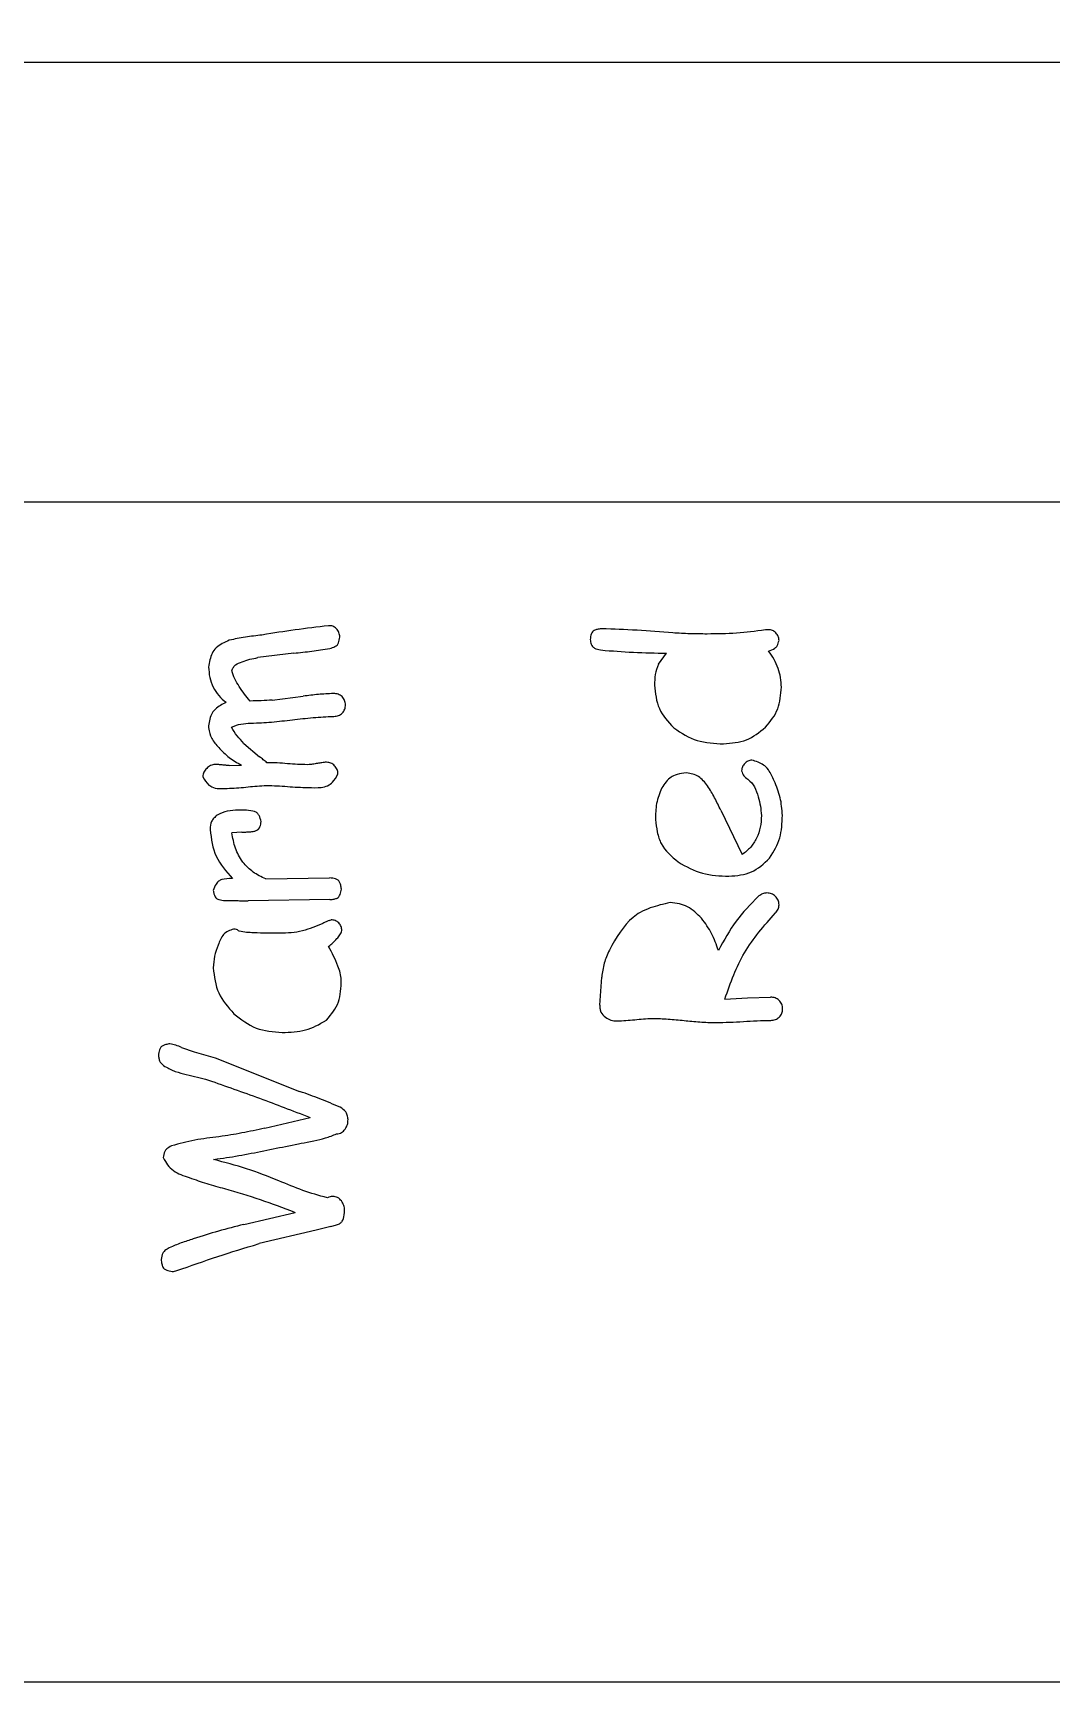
# Model space of a CAD drawing. Header units: millimetres. Extents: x -101.5 to -6.8, y -32 to 36.7.
# Drawn here: x -54.16 to -30.49, y -32 to 6.35 of the extents above; entities that cross this region are included whole.
import ezdxf

# ---------------------------------------------------------------- set-up
doc = ezdxf.new("R2010")
doc.units = ezdxf.units.MM
doc.layers.get('0').update_dxf_attribs({"linetype": 'CONTINUOUS'})

msp = doc.modelspace()

# ---------------------------------------------------------------- linework, layer by layer
for p, q in [((-48.099, -8.07), (-48.937, -8.174)), ((-39.617, -8.329), (-39.432, -8.073)), ((-48.601, -9.163), (-47.88, -9.071)), ((-49.258, -10.168), (-48.896, -10.482)), ((-49.6, -10.682), (-49.316, -10.672)), ((-38.172, -11.725), (-37.674, -12.755)), ((-49.31, -12.237), (-49.538, -12.248)), ((-48.751, -13.322), (-47.268, -13.296)), ((-47.261, -13.802), (-49.161, -13.829)), ((-47.279, -14.29), (-47.233, -14.273)), ((-40.986, -16.256), (-40.94, -15.603)), ((-38.078, -16.114), (-37.548, -16.088)), ((-37.548, -16.088), (-37.015, -16.07)), ((-50.707, -17.239), (-50.414, -17.343)), ((-50.414, -17.343), (-49.93, -17.485)), ((-49.93, -17.485), (-47.965, -18.262)), ((-48.776, -19.12), (-47.715, -18.873)), ((-49.261, -21.357), (-48.069, -21.078)), ((-47.239, -21.402), (-47.581, -21.491)), ((-47.581, -21.491), (-48.903, -21.804))]:
    msp.add_line(p, q)
for points in [[(-6.826, 36.689), (-6.826, -32), (-87, -32, -0.414214), (-101.5, -17.5), (-101.5, 22.189, -0.414214), (-87, 36.689)], [(-6.826, -32), (-86.5, -32, -0.414214), (-101.5, -17), (-101.5, 21.689, -0.414214), (-86.5, 36.689), (-6.826, 36.689)], [(-83.87, 1.168), (-83.87, -0.051, 0.414214), (-79.37, -4.551), (-13.276, -4.551, 0.414214), (-8.776, -0.051), (-8.776, 1.168, 0.414214), (-13.276, 5.668), (-79.37, 5.668, 0.414214)]]:
    msp.add_lwpolyline(points, format="xyb", close=True)
for points, knots in [([(-48.841, -7.648), (-48.969, -7.663), (-49.096, -7.679), (-49.369, -7.721), (-49.465, -7.741), (-49.6, -7.769)], [-0.0770143, -0.0770143, -0.0770143, -0.0770143, -0.04129612, -0.04129612, 0, 0, 0, 0]), ([(-47.294, -7.431), (-47.552, -7.463), (-47.811, -7.495), (-48.341, -7.568), (-48.547, -7.601), (-48.841, -7.648)], [-0.174164, -0.174164, -0.174164, -0.174164, -0.0894692, -0.0894692, 0, 0, 0, 0]), ([(-47.109, -7.502), (-47.135, -7.479), (-47.162, -7.456), (-47.223, -7.432), (-47.258, -7.432), (-47.294, -7.431)], [-0.02130695, -0.02130695, -0.02130695, -0.02130695, -0.01065394, -0.01065394, 0, 0, 0, 0]), ([(-47.03, -7.698), (-47.033, -7.662), (-47.037, -7.625), (-47.063, -7.559), (-47.085, -7.531), (-47.109, -7.502)], [-0.02259013, -0.02259013, -0.02259013, -0.02259013, -0.01129692, -0.01129692, 0, 0, 0, 0]), ([(-40.95, -7.503), (-40.982, -7.507), (-41.014, -7.511), (-41.069, -7.524), (-41.092, -7.531), (-41.132, -7.552), (-41.144, -7.563), (-41.165, -7.588), (-41.175, -7.606), (-41.196, -7.663), (-41.203, -7.707), (-41.21, -7.752)], [-0.03532533, -0.03532533, -0.03532533, -0.03532533, -0.02976426, -0.02976426, -0.02517235, -0.02517235, -0.02074128, -0.02074128, -0.01337261, -0.01337261, 0, 0, 0, 0]), ([(-39.287, -7.598), (-39.564, -7.576), (-39.841, -7.555), (-40.422, -7.52), (-40.637, -7.513), (-40.95, -7.503)], [-0.1791373, -0.1791373, -0.1791373, -0.1791373, -0.0937238, -0.0937238, 0, 0, 0, 0]), ([(-38.491, -7.625), (-38.624, -7.624), (-38.757, -7.624), (-39.022, -7.615), (-39.155, -7.607), (-39.287, -7.598)], [-0.0796705, -0.0796705, -0.0796705, -0.0796705, -0.03983522, -0.03983522, 0, 0, 0, 0]), ([(-37.131, -7.53), (-37.389, -7.565), (-37.573, -7.59), (-38.036, -7.62), (-38.263, -7.622), (-38.491, -7.625)], [-0.1393099, -0.1393099, -0.1393099, -0.1393099, -0.0683404, -0.0683404, 0, 0, 0, 0]), ([(-37.068, -7.524), (-37.081, -7.524), (-37.089, -7.525), (-37.11, -7.527), (-37.12, -7.528), (-37.131, -7.53)], [-0.00632535, -0.00632535, -0.00632535, -0.00632535, -0.003128462, -0.003128462, 0, 0, 0, 0]), ([(-36.889, -7.598), (-36.916, -7.576), (-36.941, -7.554), (-37.001, -7.529), (-37.034, -7.527), (-37.068, -7.524)], [-0.02042531, -0.02042531, -0.02042531, -0.02042531, -0.01021097, -0.01021097, 0, 0, 0, 0]), ([(-36.817, -7.774), (-36.821, -7.74), (-36.824, -7.708), (-36.848, -7.65), (-36.869, -7.624), (-36.889, -7.598)], [-0.01975696, -0.01975696, -0.01975696, -0.01975696, -0.0098777, -0.0098777, 0, 0, 0, 0]), ([(-49.6, -7.769), (-49.71, -7.82), (-49.82, -7.871), (-49.946, -7.984), (-49.977, -8.026), (-50.044, -8.168), (-50.061, -8.281), (-50.079, -8.393)], [-0.08445047, -0.08445047, -0.08445047, -0.08445047, -0.05228475, -0.05228475, -0.03413741, -0.03413741, 0, 0, 0, 0]), ([(-48.099, -8.07), (-47.959, -8.056), (-47.819, -8.041), (-47.536, -8.004), (-47.42, -7.986), (-47.262, -7.961)], [-0.09485875, -0.09485875, -0.09485875, -0.09485875, -0.04817347, -0.04817347, 0, 0, 0, 0]), ([(-47.262, -7.961), (-47.22, -7.949), (-47.178, -7.936), (-47.125, -7.909), (-47.109, -7.898), (-47.083, -7.872), (-47.071, -7.856), (-47.044, -7.791), (-47.037, -7.744), (-47.03, -7.698)], [-0.06048524, -0.06048524, -0.06048524, -0.06048524, -0.03608068, -0.03608068, -0.02384891, -0.02384891, -0.01402025, -0.01402025, 0, 0, 0, 0]), ([(-41.21, -7.752), (-41.203, -7.79), (-41.195, -7.829), (-41.175, -7.88), (-41.166, -7.897), (-41.144, -7.924), (-41.13, -7.938), (-41.066, -7.973), (-41.017, -7.984), (-40.967, -7.996)], [-0.05986484, -0.05986484, -0.05986484, -0.05986484, -0.03690124, -0.03690124, -0.02483149, -0.02483149, -0.0151772, -0.0151772, 0, 0, 0, 0]), ([(-40.967, -7.996), (-40.677, -8.02), (-40.477, -8.036), (-39.945, -8.061), (-39.688, -8.067), (-39.432, -8.073)], [-0.1598275, -0.1598275, -0.1598275, -0.1598275, -0.0768931, -0.0768931, 0, 0, 0, 0]), ([(-37.059, -8.022), (-37.007, -8.003), (-36.955, -7.984), (-36.889, -7.936), (-36.874, -7.918), (-36.841, -7.863), (-36.829, -7.819), (-36.817, -7.774)], [-0.03195358, -0.03195358, -0.03195358, -0.03195358, -0.02094249, -0.02094249, -0.0139184, -0.0139184, 0, 0, 0, 0]), ([(-36.839, -8.425), (-36.869, -8.351), (-36.897, -8.282), (-36.971, -8.148), (-37.015, -8.085), (-37.059, -8.022)], [-0.04620559, -0.04620559, -0.04620559, -0.04620559, -0.02309232, -0.02309232, 0, 0, 0, 0]), ([(-50.079, -8.393), (-50.074, -8.474), (-50.07, -8.556), (-50.035, -8.712), (-50.006, -8.783), (-49.973, -8.863)], [-0.05185012, -0.05185012, -0.05185012, -0.05185012, -0.02596155, -0.02596155, 0, 0, 0, 0]), ([(-49.542, -8.475), (-49.53, -8.449), (-49.519, -8.423), (-49.491, -8.378), (-49.475, -8.359), (-49.41, -8.31), (-49.355, -8.291), (-49.301, -8.271)], [-0.03648524, -0.03648524, -0.03648524, -0.03648524, -0.02684452, -0.02684452, -0.01735253, -0.01735253, 0, 0, 0, 0]), ([(-49.301, -8.271), (-49.242, -8.25), (-49.182, -8.23), (-49.061, -8.197), (-48.999, -8.186), (-48.937, -8.174)], [-0.03792513, -0.03792513, -0.03792513, -0.03792513, -0.01896263, -0.01896263, 0, 0, 0, 0]), ([(-39.617, -8.329), (-39.653, -8.417), (-39.679, -8.482), (-39.709, -8.646), (-39.71, -8.73), (-39.711, -8.814)], [-0.05096434, -0.05096434, -0.05096434, -0.05096434, -0.0251856, -0.0251856, 0, 0, 0, 0]), ([(-36.763, -8.861), (-36.766, -8.787), (-36.77, -8.713), (-36.795, -8.567), (-36.817, -8.497), (-36.839, -8.425)], [-0.04518181, -0.04518181, -0.04518181, -0.04518181, -0.02259169, -0.02259169, 0, 0, 0, 0]), ([(-49.366, -8.846), (-49.405, -8.788), (-49.443, -8.73), (-49.507, -8.602), (-49.521, -8.55), (-49.542, -8.475)], [-0.04461038, -0.04461038, -0.04461038, -0.04461038, -0.02334325, -0.02334325, 0, 0, 0, 0]), ([(-39.711, -8.814), (-39.692, -9.004), (-39.674, -9.195), (-39.527, -9.526), (-39.401, -9.662), (-39.267, -9.805)], [-0.1177957, -0.1177957, -0.1177957, -0.1177957, -0.058911, -0.058911, 0, 0, 0, 0]), ([(-49.973, -8.863), (-49.932, -8.933), (-49.894, -8.998), (-49.794, -9.114), (-49.733, -9.164), (-49.672, -9.213)], [-0.04699936, -0.04699936, -0.04699936, -0.04699936, -0.02348968, -0.02348968, 0, 0, 0, 0]), ([(-49.11, -9.183), (-49.165, -9.125), (-49.204, -9.084), (-49.291, -8.967), (-49.329, -8.906), (-49.366, -8.846)], [-0.04398686, -0.04398686, -0.04398686, -0.04398686, -0.02131957, -0.02131957, 0, 0, 0, 0]), ([(-48.601, -9.163), (-48.686, -9.169), (-48.77, -9.174), (-48.94, -9.181), (-49.025, -9.182), (-49.11, -9.183)], [-0.05096766, -0.05096766, -0.05096766, -0.05096766, -0.02548384, -0.02548384, 0, 0, 0, 0]), ([(-47.174, -9.01), (-47.307, -9.016), (-47.408, -9.02), (-47.645, -9.041), (-47.762, -9.056), (-47.88, -9.071)], [-0.07156664, -0.07156664, -0.07156664, -0.07156664, -0.035447, -0.035447, 0, 0, 0, 0]), ([(-46.977, -9.082), (-47.007, -9.059), (-47.035, -9.038), (-47.101, -9.014), (-47.138, -9.012), (-47.174, -9.01)], [-0.02195768, -0.02195768, -0.02195768, -0.02195768, -0.0109699, -0.0109699, 0, 0, 0, 0]), ([(-46.897, -9.272), (-46.9, -9.236), (-46.904, -9.2), (-46.93, -9.136), (-46.952, -9.11), (-46.977, -9.082)], [-0.02246149, -0.02246149, -0.02246149, -0.02246149, -0.01123652, -0.01123652, 0, 0, 0, 0]), ([(-37.129, -9.792), (-37.015, -9.652), (-36.909, -9.521), (-36.788, -9.21), (-36.776, -9.036), (-36.763, -8.861)], [-0.1049564, -0.1049564, -0.1049564, -0.1049564, -0.0524607, -0.0524607, 0, 0, 0, 0]), ([(-49.672, -9.213), (-49.762, -9.26), (-49.852, -9.308), (-49.967, -9.412), (-49.995, -9.453), (-50.058, -9.586), (-50.072, -9.695), (-50.086, -9.803)], [-0.07273956, -0.07273956, -0.07273956, -0.07273956, -0.04896441, -0.04896441, -0.03286055, -0.03286055, 0, 0, 0, 0]), ([(-48.133, -9.62), (-47.972, -9.602), (-47.812, -9.583), (-47.483, -9.555), (-47.351, -9.549), (-47.167, -9.541)], [-0.1088792, -0.1088792, -0.1088792, -0.1088792, -0.0555094, -0.0555094, 0, 0, 0, 0]), ([(-47.167, -9.541), (-47.13, -9.537), (-47.094, -9.534), (-47.028, -9.509), (-47.001, -9.487), (-46.971, -9.463)], [-0.02299721, -0.02299721, -0.02299721, -0.02299721, -0.01150797, -0.01150797, 0, 0, 0, 0]), ([(-46.971, -9.463), (-46.948, -9.434), (-46.926, -9.408), (-46.902, -9.343), (-46.899, -9.307), (-46.897, -9.272)], [-0.02162213, -0.02162213, -0.02162213, -0.02162213, -0.0108055, -0.0108055, 0, 0, 0, 0]), ([(-50.086, -9.803), (-50.064, -9.903), (-50.049, -9.974), (-49.963, -10.13), (-49.904, -10.198), (-49.845, -10.266)], [-0.05506167, -0.05506167, -0.05506167, -0.05506167, -0.02697369, -0.02697369, 0, 0, 0, 0]), ([(-49.545, -9.788), (-49.464, -9.756), (-49.404, -9.733), (-49.253, -9.705), (-49.176, -9.703), (-49.1, -9.7)], [-0.04664209, -0.04664209, -0.04664209, -0.04664209, -0.02305211, -0.02305211, 0, 0, 0, 0]), ([(-49.258, -10.168), (-49.314, -10.111), (-49.37, -10.054), (-49.467, -9.927), (-49.502, -9.864), (-49.545, -9.788)], [-0.05261273, -0.05261273, -0.05261273, -0.05261273, -0.02642248, -0.02642248, 0, 0, 0, 0]), ([(-49.1, -9.7), (-48.915, -9.692), (-48.783, -9.686), (-48.454, -9.658), (-48.294, -9.639), (-48.133, -9.62)], [-0.09899194, -0.09899194, -0.09899194, -0.09899194, -0.04852338, -0.04852338, 0, 0, 0, 0]), ([(-39.267, -9.805), (-39.076, -9.933), (-38.918, -10.039), (-38.528, -10.16), (-38.317, -10.17), (-38.106, -10.179)], [-0.1272783, -0.1272783, -0.1272783, -0.1272783, -0.0634335, -0.0634335, 0, 0, 0, 0]), ([(-38.106, -10.179), (-37.923, -10.164), (-37.74, -10.149), (-37.414, -10.022), (-37.279, -9.913), (-37.129, -9.792)], [-0.1153761, -0.1153761, -0.1153761, -0.1153761, -0.0577364, -0.0577364, 0, 0, 0, 0]), ([(-49.845, -10.266), (-49.768, -10.347), (-49.69, -10.428), (-49.514, -10.565), (-49.42, -10.616), (-49.316, -10.672)], [-0.07085614, -0.07085614, -0.07085614, -0.07085614, -0.03545565, -0.03545565, 0, 0, 0, 0]), ([(-49.925, -10.659), (-49.966, -10.664), (-50, -10.669), (-50.067, -10.7), (-50.095, -10.725), (-50.124, -10.75)], [-0.0229012, -0.0229012, -0.0229012, -0.0229012, -0.0114293, -0.0114293, 0, 0, 0, 0]), ([(-49.765, -10.67), (-49.792, -10.667), (-49.819, -10.665), (-49.873, -10.66), (-49.895, -10.66), (-49.925, -10.659)], [-0.01794941, -0.01794941, -0.01794941, -0.01794941, -0.00918379, -0.00918379, 0, 0, 0, 0]), ([(-49.6, -10.682), (-49.632, -10.681), (-49.654, -10.68), (-49.71, -10.676), (-49.738, -10.673), (-49.765, -10.67)], [-0.01689526, -0.01689526, -0.01689526, -0.01689526, -0.00829053, -0.00829053, 0, 0, 0, 0]), ([(-48.724, -10.618), (-48.752, -10.594), (-48.779, -10.57), (-48.838, -10.524), (-48.862, -10.506), (-48.896, -10.482)], [-0.02465947, -0.02465947, -0.02465947, -0.02465947, -0.01252866, -0.01252866, 0, 0, 0, 0]), ([(-48.245, -10.641), (-48.324, -10.635), (-48.404, -10.628), (-48.567, -10.62), (-48.633, -10.619), (-48.724, -10.618)], [-0.05388296, -0.05388296, -0.05388296, -0.05388296, -0.02746651, -0.02746651, 0, 0, 0, 0]), ([(-47.776, -10.664), (-47.866, -10.663), (-47.929, -10.662), (-48.089, -10.653), (-48.167, -10.647), (-48.245, -10.641)], [-0.04803254, -0.04803254, -0.04803254, -0.04803254, -0.02347039, -0.02347039, 0, 0, 0, 0]), ([(-47.549, -10.635), (-47.587, -10.642), (-47.624, -10.649), (-47.701, -10.66), (-47.733, -10.661), (-47.776, -10.664)], [-0.02573255, -0.02573255, -0.02573255, -0.02573255, -0.01307793, -0.01307793, 0, 0, 0, 0]), ([(-47.338, -10.607), (-47.379, -10.61), (-47.407, -10.612), (-47.479, -10.622), (-47.514, -10.629), (-47.549, -10.635)], [-0.02189571, -0.02189571, -0.02189571, -0.02189571, -0.01065251, -0.01065251, 0, 0, 0, 0]), ([(-47.151, -10.687), (-47.177, -10.663), (-47.204, -10.639), (-47.267, -10.613), (-47.303, -10.61), (-47.338, -10.607)], [-0.02161332, -0.02161332, -0.02161332, -0.02161332, -0.01080674, -0.01080674, 0, 0, 0, 0]), ([(-47.072, -10.879), (-47.076, -10.843), (-47.079, -10.807), (-47.106, -10.743), (-47.128, -10.715), (-47.151, -10.687)], [-0.02165116, -0.02165116, -0.02165116, -0.02165116, -0.0108255, -0.0108255, 0, 0, 0, 0]), ([(-37.616, -10.634), (-37.637, -10.659), (-37.657, -10.684), (-37.68, -10.74), (-37.683, -10.77), (-37.687, -10.804)], [-0.01999536, -0.01999536, -0.01999536, -0.01999536, -0.01000333, -0.01000333, 0, 0, 0, 0]), ([(-37.45, -10.558), (-37.483, -10.562), (-37.514, -10.566), (-37.569, -10.591), (-37.593, -10.613), (-37.616, -10.634)], [-0.01915906, -0.01915906, -0.01915906, -0.01915906, -0.009574, -0.009574, 0, 0, 0, 0]), ([(-36.93, -11.039), (-36.971, -10.95), (-37.012, -10.861), (-37.106, -10.73), (-37.144, -10.696), (-37.254, -10.617), (-37.352, -10.588), (-37.45, -10.558)], [-0.06147674, -0.06147674, -0.06147674, -0.06147674, -0.04400081, -0.04400081, -0.03080089, -0.03080089, 0, 0, 0, 0]), ([(-50.124, -10.75), (-50.149, -10.778), (-50.174, -10.806), (-50.205, -10.87), (-50.209, -10.904), (-50.214, -10.945)], [-0.0242123, -0.0242123, -0.0242123, -0.0242123, -0.01213657, -0.01213657, 0, 0, 0, 0]), ([(-50.214, -10.945), (-50.171, -11.016), (-50.129, -11.088), (-50.051, -11.156), (-50.019, -11.178), (-49.861, -11.231), (-49.728, -11.221), (-49.595, -11.212)], [-0.1082499, -0.1082499, -0.1082499, -0.1082499, -0.0590522, -0.0590522, -0.0398848, -0.0398848, 0, 0, 0, 0]), ([(-47.763, -11.195), (-47.659, -11.199), (-47.556, -11.204), (-47.411, -11.186), (-47.36, -11.174), (-47.265, -11.132), (-47.231, -11.104), (-47.152, -11.02), (-47.112, -10.949), (-47.072, -10.879)], [-0.0760396, -0.0760396, -0.0760396, -0.0760396, -0.05139771, -0.05139771, -0.03812728, -0.03812728, -0.02430703, -0.02430703, 0, 0, 0, 0]), ([(-38.975, -10.852), (-39.047, -10.861), (-39.119, -10.871), (-39.253, -10.908), (-39.296, -10.931), (-39.415, -11.013), (-39.48, -11.109), (-39.546, -11.205)], [-0.06034013, -0.06034013, -0.06034013, -0.06034013, -0.04769976, -0.04769976, -0.03481225, -0.03481225, 0, 0, 0, 0]), ([(-38.48, -11.154), (-38.545, -11.073), (-38.61, -10.993), (-38.774, -10.888), (-38.861, -10.872), (-38.975, -10.852)], [-0.06850019, -0.06850019, -0.06850019, -0.06850019, -0.03452019, -0.03452019, 0, 0, 0, 0]), ([(-37.687, -10.804), (-37.681, -10.825), (-37.676, -10.846), (-37.66, -10.89), (-37.65, -10.906), (-37.614, -10.952), (-37.577, -10.976), (-37.54, -11)], [-0.02352596, -0.02352596, -0.02352596, -0.02352596, -0.01890037, -0.01890037, -0.01322357, -0.01322357, 0, 0, 0, 0]), ([(-37.54, -11), (-37.474, -11.065), (-37.427, -11.111), (-37.349, -11.252), (-37.326, -11.331), (-37.303, -11.41)], [-0.05021357, -0.05021357, -0.05021357, -0.05021357, -0.02455233, -0.02455233, 0, 0, 0, 0]), ([(-36.739, -11.844), (-36.75, -11.696), (-36.76, -11.566), (-36.824, -11.297), (-36.877, -11.168), (-36.93, -11.039)], [-0.08388772, -0.08388772, -0.08388772, -0.08388772, -0.04189021, -0.04189021, 0, 0, 0, 0]), ([(-49.595, -11.212), (-49.513, -11.209), (-49.454, -11.206), (-49.307, -11.195), (-49.235, -11.188), (-49.163, -11.18)], [-0.04427602, -0.04427602, -0.04427602, -0.04427602, -0.02170031, -0.02170031, 0, 0, 0, 0]), ([(-49.163, -11.18), (-49.091, -11.173), (-49.02, -11.166), (-48.873, -11.154), (-48.815, -11.152), (-48.733, -11.149)], [-0.04836487, -0.04836487, -0.04836487, -0.04836487, -0.02468164, -0.02468164, 0, 0, 0, 0]), ([(-48.733, -11.149), (-48.64, -11.15), (-48.574, -11.151), (-48.409, -11.159), (-48.329, -11.165), (-48.248, -11.172)], [-0.04956655, -0.04956655, -0.04956655, -0.04956655, -0.024281, -0.024281, 0, 0, 0, 0]), ([(-48.248, -11.172), (-48.167, -11.178), (-48.087, -11.184), (-47.922, -11.192), (-47.856, -11.193), (-47.763, -11.195)], [-0.05446736, -0.05446736, -0.05446736, -0.05446736, -0.02778564, -0.02778564, 0, 0, 0, 0]), ([(-39.546, -11.205), (-39.598, -11.336), (-39.64, -11.439), (-39.686, -11.686), (-39.689, -11.813), (-39.691, -11.94)], [-0.07669274, -0.07669274, -0.07669274, -0.07669274, -0.03810497, -0.03810497, 0, 0, 0, 0]), ([(-38.172, -11.725), (-38.218, -11.627), (-38.265, -11.529), (-38.37, -11.33), (-38.415, -11.258), (-38.48, -11.154)], [-0.07103941, -0.07103941, -0.07103941, -0.07103941, -0.03689659, -0.03689659, 0, 0, 0, 0]), ([(-37.303, -11.41), (-37.284, -11.481), (-37.264, -11.553), (-37.239, -11.7), (-37.234, -11.765), (-37.229, -11.847)], [-0.04928008, -0.04928008, -0.04928008, -0.04928008, -0.02478927, -0.02478927, 0, 0, 0, 0]), ([(-49.884, -11.839), (-49.909, -11.861), (-49.934, -11.883), (-49.982, -11.935), (-49.998, -11.959), (-50.035, -12.037), (-50.04, -12.103), (-50.045, -12.168)], [-0.03461744, -0.03461744, -0.03461744, -0.03461744, -0.02795009, -0.02795009, -0.01980531, -0.01980531, 0, 0, 0, 0]), ([(-49.388, -11.723), (-49.475, -11.726), (-49.562, -11.728), (-49.73, -11.765), (-49.795, -11.796), (-49.884, -11.839)], [-0.05834012, -0.05834012, -0.05834012, -0.05834012, -0.02958625, -0.02958625, 0, 0, 0, 0]), ([(-49.199, -11.723), (-49.234, -11.723), (-49.259, -11.722), (-49.325, -11.722), (-49.356, -11.723), (-49.388, -11.723)], [-0.01970087, -0.01970087, -0.01970087, -0.01970087, -0.00947478, -0.00947478, 0, 0, 0, 0]), ([(-48.856, -11.989), (-48.871, -11.938), (-48.885, -11.886), (-48.921, -11.821), (-48.935, -11.805), (-48.965, -11.777), (-48.988, -11.765), (-49.065, -11.736), (-49.132, -11.729), (-49.199, -11.723)], [-0.04388327, -0.04388327, -0.04388327, -0.04388327, -0.0343727, -0.0343727, -0.02885399, -0.02885399, -0.02003996, -0.02003996, 0, 0, 0, 0]), ([(-37.229, -11.847), (-37.232, -11.939), (-37.235, -12.03), (-37.271, -12.206), (-37.302, -12.284), (-37.339, -12.375)], [-0.05846978, -0.05846978, -0.05846978, -0.05846978, -0.0292883, -0.0292883, 0, 0, 0, 0]), ([(-37.037, -12.836), (-36.935, -12.671), (-36.85, -12.534), (-36.754, -12.201), (-36.747, -12.022), (-36.739, -11.844)], [-0.107671, -0.107671, -0.107671, -0.107671, -0.0536527, -0.0536527, 0, 0, 0, 0]), ([(-50.045, -12.168), (-50.016, -12.398), (-49.99, -12.601), (-49.814, -12.983), (-49.671, -13.148), (-49.528, -13.314)], [-0.1315724, -0.1315724, -0.1315724, -0.1315724, -0.0657051, -0.0657051, 0, 0, 0, 0]), ([(-49.287, -12.929), (-49.358, -12.813), (-49.415, -12.72), (-49.497, -12.491), (-49.517, -12.37), (-49.538, -12.248)], [-0.07439583, -0.07439583, -0.07439583, -0.07439583, -0.03700342, -0.03700342, 0, 0, 0, 0]), ([(-49.31, -12.237), (-49.279, -12.234), (-49.247, -12.232), (-49.182, -12.228), (-49.157, -12.227), (-49.121, -12.226)], [-0.02089324, -0.02089324, -0.02089324, -0.02089324, -0.01080941, -0.01080941, 0, 0, 0, 0]), ([(-49.121, -12.226), (-49.088, -12.222), (-49.054, -12.219), (-48.999, -12.207), (-48.976, -12.2), (-48.937, -12.18), (-48.925, -12.169), (-48.904, -12.146), (-48.894, -12.128), (-48.872, -12.073), (-48.864, -12.031), (-48.856, -11.989)], [-0.03424784, -0.03424784, -0.03424784, -0.03424784, -0.02866631, -0.02866631, -0.0242026, -0.0242026, -0.01994433, -0.01994433, -0.01270343, -0.01270343, 0, 0, 0, 0]), ([(-39.691, -11.94), (-39.679, -12.037), (-39.668, -12.135), (-39.626, -12.332), (-39.597, -12.421), (-39.466, -12.665), (-39.315, -12.796), (-39.164, -12.926)], [-0.1151395, -0.1151395, -0.1151395, -0.1151395, -0.0890387, -0.0890387, -0.0599744, -0.0599744, 0, 0, 0, 0]), ([(-37.339, -12.375), (-37.383, -12.451), (-37.425, -12.523), (-37.538, -12.65), (-37.606, -12.702), (-37.674, -12.755)], [-0.05168331, -0.05168331, -0.05168331, -0.05168331, -0.02583353, -0.02583353, 0, 0, 0, 0]), ([(-48.751, -13.322), (-48.853, -13.274), (-48.955, -13.225), (-49.136, -13.095), (-49.204, -13.021), (-49.287, -12.929)], [-0.07401331, -0.07401331, -0.07401331, -0.07401331, -0.0371619, -0.0371619, 0, 0, 0, 0]), ([(-39.164, -12.926), (-38.966, -13.037), (-38.798, -13.132), (-38.402, -13.24), (-38.192, -13.249), (-37.981, -13.258)], [-0.1266764, -0.1266764, -0.1266764, -0.1266764, -0.0631994, -0.0631994, 0, 0, 0, 0]), ([(-37.981, -13.258), (-37.799, -13.243), (-37.616, -13.227), (-37.3, -13.089), (-37.177, -12.971), (-37.037, -12.836)], [-0.116208, -0.116208, -0.116208, -0.116208, -0.0581804, -0.0581804, 0, 0, 0, 0]), ([(-49.528, -13.314), (-49.615, -13.315), (-49.702, -13.316), (-49.799, -13.346), (-49.824, -13.357), (-49.866, -13.387), (-49.886, -13.407), (-49.934, -13.483), (-49.954, -13.536), (-49.974, -13.588)], [-0.08627712, -0.08627712, -0.08627712, -0.08627712, -0.04511265, -0.04511265, -0.03003321, -0.03003321, -0.01680879, -0.01680879, 0, 0, 0, 0]), ([(-46.991, -13.56), (-46.997, -13.528), (-47.002, -13.496), (-47.016, -13.44), (-47.025, -13.415), (-47.048, -13.374), (-47.06, -13.361), (-47.087, -13.34), (-47.107, -13.33), (-47.17, -13.308), (-47.219, -13.302), (-47.268, -13.296)], [-0.03837548, -0.03837548, -0.03837548, -0.03837548, -0.03265789, -0.03265789, -0.0276007, -0.0276007, -0.0227464, -0.0227464, -0.01489053, -0.01489053, 0, 0, 0, 0]), ([(-49.974, -13.588), (-49.968, -13.614), (-49.963, -13.64), (-49.948, -13.69), (-49.94, -13.714), (-49.916, -13.754), (-49.904, -13.765), (-49.878, -13.786), (-49.859, -13.795), (-49.797, -13.815), (-49.747, -13.819), (-49.697, -13.823)], [-0.0357256, -0.0357256, -0.0357256, -0.0357256, -0.03123987, -0.03123987, -0.02658636, -0.02658636, -0.02222109, -0.02222109, -0.0150912, -0.0150912, 0, 0, 0, 0]), ([(-47.261, -13.802), (-47.227, -13.798), (-47.193, -13.795), (-47.137, -13.783), (-47.113, -13.776), (-47.073, -13.755), (-47.061, -13.744), (-47.039, -13.72), (-47.029, -13.702), (-47.007, -13.645), (-46.999, -13.603), (-46.991, -13.56)], [-0.03502027, -0.03502027, -0.03502027, -0.03502027, -0.0293152, -0.0293152, -0.02474919, -0.02474919, -0.0203921, -0.0203921, -0.01299433, -0.01299433, 0, 0, 0, 0]), ([(-37.285, -13.718), (-37.495, -13.928), (-37.657, -14.091), (-37.971, -14.518), (-38.099, -14.751), (-38.227, -14.984)], [-0.1607693, -0.1607693, -0.1607693, -0.1607693, -0.0797544, -0.0797544, 0, 0, 0, 0]), ([(-37.101, -13.646), (-37.137, -13.65), (-37.169, -13.654), (-37.23, -13.678), (-37.257, -13.698), (-37.285, -13.718)], [-0.02042623, -0.02042623, -0.02042623, -0.02042623, -0.01020014, -0.01020014, 0, 0, 0, 0]), ([(-36.903, -13.727), (-36.932, -13.704), (-36.961, -13.68), (-37.027, -13.653), (-37.063, -13.65), (-37.101, -13.646)], [-0.02280546, -0.02280546, -0.02280546, -0.02280546, -0.01140379, -0.01140379, 0, 0, 0, 0]), ([(-36.818, -13.92), (-36.822, -13.882), (-36.826, -13.847), (-36.855, -13.783), (-36.879, -13.755), (-36.903, -13.727)], [-0.0221231, -0.0221231, -0.0221231, -0.0221231, -0.01105861, -0.01105861, 0, 0, 0, 0]), ([(-49.697, -13.823), (-49.646, -13.823), (-49.609, -13.822), (-49.518, -13.824), (-49.474, -13.825), (-49.429, -13.826)], [-0.02736356, -0.02736356, -0.02736356, -0.02736356, -0.01340199, -0.01340199, 0, 0, 0, 0]), ([(-49.429, -13.826), (-49.384, -13.827), (-49.34, -13.828), (-49.248, -13.829), (-49.212, -13.829), (-49.161, -13.829)], [-0.03006314, -0.03006314, -0.03006314, -0.03006314, -0.01533897, -0.01533897, 0, 0, 0, 0]), ([(-39.351, -13.87), (-39.508, -13.907), (-39.664, -13.944), (-39.996, -14.063), (-40.114, -14.135), (-40.44, -14.406), (-40.602, -14.691), (-40.763, -14.977)], [-0.1714975, -0.1714975, -0.1714975, -0.1714975, -0.1393645, -0.1393645, -0.0984234, -0.0984234, 0, 0, 0, 0]), ([(-38.62, -14.237), (-38.722, -14.135), (-38.823, -14.032), (-39.066, -13.906), (-39.197, -13.889), (-39.351, -13.87)], [-0.09293827, -0.09293827, -0.09293827, -0.09293827, -0.04657463, -0.04657463, 0, 0, 0, 0]), ([(-38.078, -16.114), (-37.941, -15.725), (-37.817, -15.371), (-37.423, -14.705), (-37.163, -14.409), (-36.903, -14.113)], [-0.2366287, -0.2366287, -0.2366287, -0.2366287, -0.1182352, -0.1182352, 0, 0, 0, 0]), ([(-36.903, -14.113), (-36.879, -14.085), (-36.855, -14.057), (-36.826, -13.993), (-36.822, -13.959), (-36.818, -13.92)], [-0.02371393, -0.02371393, -0.02371393, -0.02371393, -0.01188702, -0.01188702, 0, 0, 0, 0]), ([(-49.498, -14.486), (-49.541, -14.501), (-49.584, -14.516), (-49.671, -14.559), (-49.703, -14.584), (-49.788, -14.68), (-49.823, -14.769), (-49.858, -14.859)], [-0.0541783, -0.0541783, -0.0541783, -0.0541783, -0.04269315, -0.04269315, -0.0287886, -0.0287886, 0, 0, 0, 0]), ([(-49.368, -14.538), (-49.387, -14.523), (-49.406, -14.508), (-49.449, -14.49), (-49.473, -14.488), (-49.498, -14.486)], [-0.01520715, -0.01520715, -0.01520715, -0.01520715, -0.00760648, -0.00760648, 0, 0, 0, 0]), ([(-49.029, -14.575), (-49.086, -14.572), (-49.142, -14.57), (-49.258, -14.558), (-49.303, -14.55), (-49.368, -14.538)], [-0.03813313, -0.03813313, -0.03813313, -0.03813313, -0.01955473, -0.01955473, 0, 0, 0, 0]), ([(-47.895, -14.531), (-47.994, -14.551), (-48.068, -14.565), (-48.247, -14.582), (-48.336, -14.583), (-48.425, -14.584)], [-0.05416817, -0.05416817, -0.05416817, -0.05416817, -0.02673999, -0.02673999, 0, 0, 0, 0]), ([(-47.421, -14.354), (-47.499, -14.387), (-47.577, -14.42), (-47.742, -14.482), (-47.804, -14.502), (-47.895, -14.531)], [-0.0549219, -0.0549219, -0.0549219, -0.0549219, -0.02863119, -0.02863119, 0, 0, 0, 0]), ([(-47.279, -14.29), (-47.302, -14.301), (-47.326, -14.312), (-47.374, -14.334), (-47.394, -14.342), (-47.421, -14.354)], [-0.01754267, -0.01754267, -0.01754267, -0.01754267, -0.008949, -0.008949, 0, 0, 0, 0]), ([(-47.053, -14.346), (-47.08, -14.323), (-47.105, -14.302), (-47.165, -14.278), (-47.199, -14.275), (-47.233, -14.273)], [-0.02042531, -0.02042531, -0.02042531, -0.02042531, -0.01021097, -0.01021097, 0, 0, 0, 0]), ([(-47.097, -14.709), (-47.072, -14.681), (-47.046, -14.653), (-47.003, -14.588), (-46.994, -14.56), (-46.981, -14.521)], [-0.02381814, -0.02381814, -0.02381814, -0.02381814, -0.0125404, -0.0125404, 0, 0, 0, 0]), ([(-46.981, -14.521), (-46.984, -14.488), (-46.988, -14.455), (-47.012, -14.397), (-47.033, -14.372), (-47.053, -14.346)], [-0.01975699, -0.01975699, -0.01975699, -0.01975699, -0.00987772, -0.00987772, 0, 0, 0, 0]), ([(-38.227, -14.984), (-38.274, -14.849), (-38.32, -14.715), (-38.45, -14.465), (-38.529, -14.359), (-38.62, -14.237)], [-0.09132942, -0.09132942, -0.09132942, -0.09132942, -0.04574862, -0.04574862, 0, 0, 0, 0]), ([(-49.858, -14.859), (-49.89, -14.944), (-49.922, -15.03), (-49.961, -15.207), (-49.966, -15.288), (-49.973, -15.388)], [-0.06011703, -0.06011703, -0.06011703, -0.06011703, -0.03020728, -0.03020728, 0, 0, 0, 0]), ([(-48.425, -14.584), (-48.526, -14.585), (-48.626, -14.585), (-48.83, -14.582), (-48.915, -14.579), (-49.029, -14.575)], [-0.06742406, -0.06742406, -0.06742406, -0.06742406, -0.03404018, -0.03404018, 0, 0, 0, 0]), ([(-47.292, -14.893), (-47.252, -14.862), (-47.222, -14.838), (-47.157, -14.776), (-47.127, -14.743), (-47.097, -14.709)], [-0.02718943, -0.02718943, -0.02718943, -0.02718943, -0.01345769, -0.01345769, 0, 0, 0, 0]), ([(-47.073, -15.348), (-47.109, -15.261), (-47.137, -15.193), (-47.211, -15.041), (-47.252, -14.967), (-47.292, -14.893)], [-0.05081935, -0.05081935, -0.05081935, -0.05081935, -0.0252548, -0.0252548, 0, 0, 0, 0]), ([(-40.763, -14.977), (-40.812, -15.087), (-40.851, -15.177), (-40.909, -15.387), (-40.924, -15.495), (-40.94, -15.603)], [-0.06597959, -0.06597959, -0.06597959, -0.06597959, -0.03286264, -0.03286264, 0, 0, 0, 0]), ([(-49.973, -15.388), (-49.949, -15.596), (-49.926, -15.795), (-49.765, -16.151), (-49.629, -16.304), (-49.492, -16.457)], [-0.1230415, -0.1230415, -0.1230415, -0.1230415, -0.0615147, -0.0615147, 0, 0, 0, 0]), ([(-47.341, -16.605), (-47.215, -16.456), (-47.117, -16.341), (-47.008, -16.027), (-47.002, -15.852), (-46.997, -15.677)], [-0.1059138, -0.1059138, -0.1059138, -0.1059138, -0.0525822, -0.0525822, 0, 0, 0, 0]), ([(-46.997, -15.677), (-47.003, -15.613), (-47.008, -15.565), (-47.034, -15.454), (-47.054, -15.401), (-47.073, -15.348)], [-0.03444712, -0.03444712, -0.03444712, -0.03444712, -0.01703851, -0.01703851, 0, 0, 0, 0]), ([(-36.815, -16.146), (-36.845, -16.123), (-36.874, -16.101), (-36.94, -16.076), (-36.977, -16.073), (-37.015, -16.07)], [-0.02231177, -0.02231177, -0.02231177, -0.02231177, -0.01115176, -0.01115176, 0, 0, 0, 0]), ([(-49.492, -16.457), (-49.326, -16.588), (-49.161, -16.716), (-48.785, -16.861), (-48.575, -16.877), (-48.366, -16.892)], [-0.1262177, -0.1262177, -0.1262177, -0.1262177, -0.0631083, -0.0631083, 0, 0, 0, 0]), ([(-40.986, -16.256), (-40.985, -16.287), (-40.984, -16.318), (-40.975, -16.375), (-40.969, -16.398), (-40.936, -16.465), (-40.895, -16.502), (-40.854, -16.539)], [-0.0323745, -0.0323745, -0.0323745, -0.0323745, -0.02415683, -0.02415683, -0.01667014, -0.01667014, 0, 0, 0, 0]), ([(-36.734, -16.339), (-36.737, -16.302), (-36.74, -16.266), (-36.767, -16.202), (-36.791, -16.175), (-36.815, -16.146)], [-0.02250075, -0.02250075, -0.02250075, -0.02250075, -0.01125232, -0.01125232, 0, 0, 0, 0]), ([(-36.812, -16.533), (-36.788, -16.504), (-36.765, -16.477), (-36.739, -16.412), (-36.736, -16.375), (-36.734, -16.339)], [-0.02197908, -0.02197908, -0.02197908, -0.02197908, -0.01098764, -0.01098764, 0, 0, 0, 0]), ([(-48.366, -16.892), (-48.182, -16.886), (-47.999, -16.879), (-47.651, -16.788), (-47.519, -16.71), (-47.341, -16.605)], [-0.1227461, -0.1227461, -0.1227461, -0.1227461, -0.0621379, -0.0621379, 0, 0, 0, 0]), ([(-40.854, -16.539), (-40.811, -16.565), (-40.771, -16.59), (-40.68, -16.618), (-40.631, -16.621), (-40.583, -16.624)], [-0.02929516, -0.02929516, -0.02929516, -0.02929516, -0.01464367, -0.01464367, 0, 0, 0, 0]), ([(-40.583, -16.624), (-40.505, -16.621), (-40.449, -16.619), (-40.31, -16.609), (-40.242, -16.602), (-40.174, -16.595)], [-0.04179623, -0.04179623, -0.04179623, -0.04179623, -0.0204854, -0.0204854, 0, 0, 0, 0]), ([(-40.174, -16.595), (-40.106, -16.588), (-40.038, -16.581), (-39.899, -16.571), (-39.844, -16.569), (-39.766, -16.566)], [-0.04596498, -0.04596498, -0.04596498, -0.04596498, -0.02343637, -0.02343637, 0, 0, 0, 0]), ([(-39.766, -16.566), (-39.624, -16.569), (-39.524, -16.572), (-39.272, -16.589), (-39.149, -16.602), (-39.027, -16.614)], [-0.07571092, -0.07571092, -0.07571092, -0.07571092, -0.03706953, -0.03706953, 0, 0, 0, 0]), ([(-39.027, -16.614), (-38.903, -16.627), (-38.78, -16.639), (-38.527, -16.656), (-38.426, -16.659), (-38.285, -16.662)], [-0.08345493, -0.08345493, -0.08345493, -0.08345493, -0.04257244, -0.04257244, 0, 0, 0, 0]), ([(-38.285, -16.662), (-38.163, -16.66), (-38.076, -16.658), (-37.86, -16.649), (-37.754, -16.643), (-37.647, -16.637)], [-0.06508024, -0.06508024, -0.06508024, -0.06508024, -0.03188831, -0.03188831, 0, 0, 0, 0]), ([(-37.647, -16.637), (-37.541, -16.631), (-37.435, -16.625), (-37.218, -16.616), (-37.132, -16.614), (-37.01, -16.612)], [-0.07154687, -0.07154687, -0.07154687, -0.07154687, -0.03649002, -0.03649002, 0, 0, 0, 0]), ([(-37.01, -16.612), (-36.973, -16.609), (-36.936, -16.605), (-36.87, -16.579), (-36.842, -16.557), (-36.812, -16.533)], [-0.02306278, -0.02306278, -0.02306278, -0.02306278, -0.01153565, -0.01153565, 0, 0, 0, 0]), ([(-50.979, -17.156), (-51.012, -17.161), (-51.044, -17.167), (-51.101, -17.181), (-51.126, -17.189), (-51.167, -17.213), (-51.18, -17.225), (-51.202, -17.252), (-51.212, -17.272), (-51.234, -17.335), (-51.24, -17.384), (-51.246, -17.433)], [-0.03847366, -0.03847366, -0.03847366, -0.03847366, -0.0326944, -0.0326944, -0.02763456, -0.02763456, -0.02277142, -0.02277142, -0.01487868, -0.01487868, 0, 0, 0, 0]), ([(-50.707, -17.239), (-50.752, -17.222), (-50.796, -17.205), (-50.893, -17.174), (-50.929, -17.167), (-50.979, -17.156)], [-0.0291126, -0.0291126, -0.0291126, -0.0291126, -0.01551336, -0.01551336, 0, 0, 0, 0]), ([(-51.246, -17.433), (-51.242, -17.459), (-51.238, -17.486), (-51.224, -17.541), (-51.215, -17.563), (-51.178, -17.621), (-51.136, -17.653), (-51.094, -17.686)], [-0.02764436, -0.02764436, -0.02764436, -0.02764436, -0.02243153, -0.02243153, -0.01592196, -0.01592196, 0, 0, 0, 0]), ([(-51.094, -17.686), (-51.005, -17.732), (-50.938, -17.767), (-50.771, -17.828), (-50.685, -17.85), (-50.598, -17.871)], [-0.05381939, -0.05381939, -0.05381939, -0.05381939, -0.02664027, -0.02664027, 0, 0, 0, 0]), ([(-50.598, -17.871), (-50.512, -17.89), (-50.426, -17.91), (-50.243, -17.955), (-50.178, -17.973), (-50.085, -17.999)], [-0.05442286, -0.05442286, -0.05442286, -0.05442286, -0.02894159, -0.02894159, 0, 0, 0, 0]), ([(-50.085, -17.999), (-49.688, -18.139), (-49.291, -18.278), (-48.491, -18.572), (-48.161, -18.7), (-47.715, -18.873)], [-0.2831301, -0.2831301, -0.2831301, -0.2831301, -0.1433475, -0.1433475, 0, 0, 0, 0]), ([(-47.023, -18.63), (-47.178, -18.564), (-47.334, -18.499), (-47.654, -18.373), (-47.783, -18.326), (-47.965, -18.262)], [-0.113496, -0.113496, -0.113496, -0.113496, -0.0578696, -0.0578696, 0, 0, 0, 0]), ([(-46.838, -18.92), (-46.843, -18.884), (-46.848, -18.848), (-46.868, -18.78), (-46.88, -18.758), (-46.923, -18.696), (-46.973, -18.663), (-47.023, -18.63)], [-0.03108219, -0.03108219, -0.03108219, -0.03108219, -0.02469579, -0.02469579, -0.01807296, -0.01807296, 0, 0, 0, 0]), ([(-48.776, -19.12), (-48.952, -19.159), (-49.128, -19.197), (-49.485, -19.264), (-49.641, -19.288), (-49.839, -19.319)], [-0.11976, -0.11976, -0.11976, -0.11976, -0.0602656, -0.0602656, 0, 0, 0, 0]), ([(-47.104, -19.251), (-47.061, -19.245), (-47.024, -19.239), (-46.958, -19.202), (-46.932, -19.171), (-46.905, -19.14)], [-0.02437121, -0.02437121, -0.02437121, -0.02437121, -0.01216966, -0.01216966, 0, 0, 0, 0]), ([(-46.905, -19.14), (-46.884, -19.105), (-46.864, -19.072), (-46.842, -18.999), (-46.84, -18.959), (-46.838, -18.92)], [-0.02373169, -0.02373169, -0.02373169, -0.02373169, -0.01186343, -0.01186343, 0, 0, 0, 0]), ([(-50.946, -19.532), (-50.985, -19.553), (-51.023, -19.575), (-51.078, -19.623), (-51.091, -19.642), (-51.121, -19.703), (-51.128, -19.753), (-51.134, -19.803)], [-0.03145739, -0.03145739, -0.03145739, -0.03145739, -0.02230255, -0.02230255, -0.01514786, -0.01514786, 0, 0, 0, 0]), ([(-49.839, -19.319), (-50.026, -19.341), (-50.214, -19.364), (-50.602, -19.434), (-50.743, -19.474), (-50.946, -19.532)], [-0.121041, -0.121041, -0.121041, -0.121041, -0.0634295, -0.0634295, 0, 0, 0, 0]), ([(-48.798, -19.646), (-48.604, -19.606), (-48.411, -19.566), (-47.998, -19.484), (-47.849, -19.456), (-47.635, -19.415)], [-0.1231859, -0.1231859, -0.1231859, -0.1231859, -0.0652892, -0.0652892, 0, 0, 0, 0]), ([(-47.635, -19.415), (-47.532, -19.392), (-47.456, -19.375), (-47.277, -19.318), (-47.19, -19.285), (-47.104, -19.251)], [-0.05647065, -0.05647065, -0.05647065, -0.05647065, -0.02787086, -0.02787086, 0, 0, 0, 0]), ([(-51.134, -19.803), (-51.102, -19.862), (-51.07, -19.921), (-50.997, -20.021), (-50.957, -20.064), (-50.791, -20.179), (-50.66, -20.224), (-50.53, -20.268)], [-0.09164089, -0.09164089, -0.09164089, -0.09164089, -0.06535032, -0.06535032, -0.04138545, -0.04138545, 0, 0, 0, 0]), ([(-49.965, -19.846), (-49.743, -19.815), (-49.579, -19.792), (-49.185, -19.723), (-48.992, -19.684), (-48.798, -19.646)], [-0.1199063, -0.1199063, -0.1199063, -0.1199063, -0.0592055, -0.0592055, 0, 0, 0, 0]), ([(-48.445, -20.342), (-48.719, -20.234), (-48.939, -20.148), (-49.449, -19.983), (-49.707, -19.914), (-49.965, -19.846)], [-0.1609765, -0.1609765, -0.1609765, -0.1609765, -0.0800746, -0.0800746, 0, 0, 0, 0]), ([(-50.53, -20.268), (-50.375, -20.322), (-50.268, -20.359), (-49.987, -20.447), (-49.849, -20.485), (-49.711, -20.524)], [-0.08856198, -0.08856198, -0.08856198, -0.08856198, -0.04289904, -0.04289904, 0, 0, 0, 0]), ([(-49.711, -20.524), (-49.434, -20.605), (-49.156, -20.686), (-48.605, -20.87), (-48.367, -20.962), (-48.069, -21.078)], [-0.1910372, -0.1910372, -0.1910372, -0.1910372, -0.0960329, -0.0960329, 0, 0, 0, 0]), ([(-47.316, -20.74), (-47.536, -20.679), (-47.694, -20.635), (-48.076, -20.498), (-48.261, -20.42), (-48.445, -20.342)], [-0.1221694, -0.1221694, -0.1221694, -0.1221694, -0.0599952, -0.0599952, 0, 0, 0, 0]), ([(-47.194, -20.706), (-47.217, -20.708), (-47.237, -20.71), (-47.277, -20.721), (-47.297, -20.731), (-47.316, -20.74)], [-0.01284091, -0.01284091, -0.01284091, -0.01284091, -0.00640958, -0.00640958, 0, 0, 0, 0]), ([(-46.993, -20.811), (-47.006, -20.797), (-47.018, -20.782), (-47.047, -20.755), (-47.062, -20.742), (-47.114, -20.715), (-47.152, -20.711), (-47.194, -20.706)], [-0.02591325, -0.02591325, -0.02591325, -0.02591325, -0.01955416, -0.01955416, -0.01275594, -0.01275594, 0, 0, 0, 0]), ([(-47.239, -21.402), (-47.202, -21.395), (-47.165, -21.387), (-47.097, -21.368), (-47.065, -21.357), (-47.011, -21.325), (-46.996, -21.309), (-46.967, -21.274), (-46.955, -21.248), (-46.929, -21.166), (-46.923, -21.099), (-46.917, -21.032)], [-0.0480868, -0.0480868, -0.0480868, -0.0480868, -0.04181383, -0.04181383, -0.03559697, -0.03559697, -0.02972584, -0.02972584, -0.02009371, -0.02009371, 0, 0, 0, 0]), ([(-46.917, -21.032), (-46.92, -20.992), (-46.924, -20.952), (-46.949, -20.878), (-46.971, -20.845), (-46.993, -20.811)], [-0.02435717, -0.02435717, -0.02435717, -0.02435717, -0.01217901, -0.01217901, 0, 0, 0, 0]), ([(-49.261, -21.357), (-49.459, -21.407), (-49.657, -21.457), (-50.051, -21.569), (-50.222, -21.624), (-50.437, -21.693)], [-0.1346635, -0.1346635, -0.1346635, -0.1346635, -0.067693, -0.067693, 0, 0, 0, 0]), ([(-50.437, -21.693), (-50.531, -21.724), (-50.625, -21.755), (-50.823, -21.827), (-50.893, -21.856), (-50.994, -21.898)], [-0.06205056, -0.06205056, -0.06205056, -0.06205056, -0.03283021, -0.03283021, 0, 0, 0, 0]), ([(-50.819, -22.432), (-50.502, -22.32), (-50.185, -22.208), (-49.535, -21.993), (-49.271, -21.914), (-48.903, -21.804)], [-0.2263693, -0.2263693, -0.2263693, -0.2263693, -0.1152489, -0.1152489, 0, 0, 0, 0]), ([(-50.994, -21.898), (-51.03, -21.92), (-51.065, -21.941), (-51.12, -21.99), (-51.134, -22.01), (-51.166, -22.069), (-51.174, -22.12), (-51.182, -22.172)], [-0.02891448, -0.02891448, -0.02891448, -0.02891448, -0.02191251, -0.02191251, -0.01562636, -0.01562636, 0, 0, 0, 0]), ([(-51.182, -22.172), (-51.178, -22.207), (-51.174, -22.242), (-51.162, -22.301), (-51.154, -22.326), (-51.132, -22.368), (-51.121, -22.38), (-51.096, -22.403), (-51.076, -22.413), (-51.017, -22.436), (-50.972, -22.444), (-50.927, -22.452)], [-0.0368567, -0.0368567, -0.0368567, -0.0368567, -0.03087312, -0.03087312, -0.02606122, -0.02606122, -0.02146116, -0.02146116, -0.01370926, -0.01370926, 0, 0, 0, 0]), ([(-50.927, -22.452), (-50.907, -22.451), (-50.89, -22.45), (-50.854, -22.443), (-50.836, -22.437), (-50.819, -22.432)], [-0.01110444, -0.01110444, -0.01110444, -0.01110444, -0.00553272, -0.00553272, 0, 0, 0, 0])]:
    msp.add_open_spline(points, degree=3, knots=knots)

doc.saveas('drawing.dxf')
